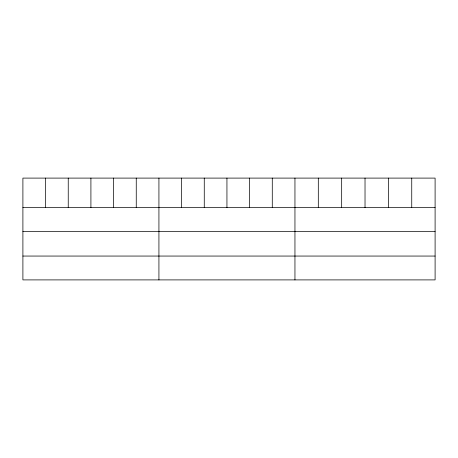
<?xml version="1.0" encoding="UTF-8"?>
<svg xmlns="http://www.w3.org/2000/svg" width="458" height="458" viewBox="0 0 458 458"><rect width="100%" height="100%" fill="white"/><g stroke="black" fill="none" stroke-linecap="round" stroke-linejoin="round"><path stroke-width="0.69" d="M435.1 231.49L435.1 178.099L22.9 178.099L22.9 279.901L435.1 279.901L435.1 231.49L22.9 231.49M22.9 207.646L435.1 207.646M22.9 256.056L435.1 256.056M411.742 178.099L411.742 207.646M388.384 178.099L388.384 207.646M365.026 178.099L365.026 207.646M341.668 178.099L341.668 207.646M318.31 178.099L318.31 207.646M294.952 178.099L294.952 279.901M272.281 178.099L272.281 207.646M249.61 178.099L249.61 207.646M226.939 178.099L226.939 207.646M204.268 178.099L204.268 207.646M181.597 178.099L181.597 207.646M158.926 178.099L158.926 279.901M136.255 178.099L136.255 207.646M113.584 178.099L113.584 207.646M90.913 178.099L90.913 207.646M68.242 178.099L68.242 207.646M45.571 178.099L45.571 207.646"/></g></svg>
